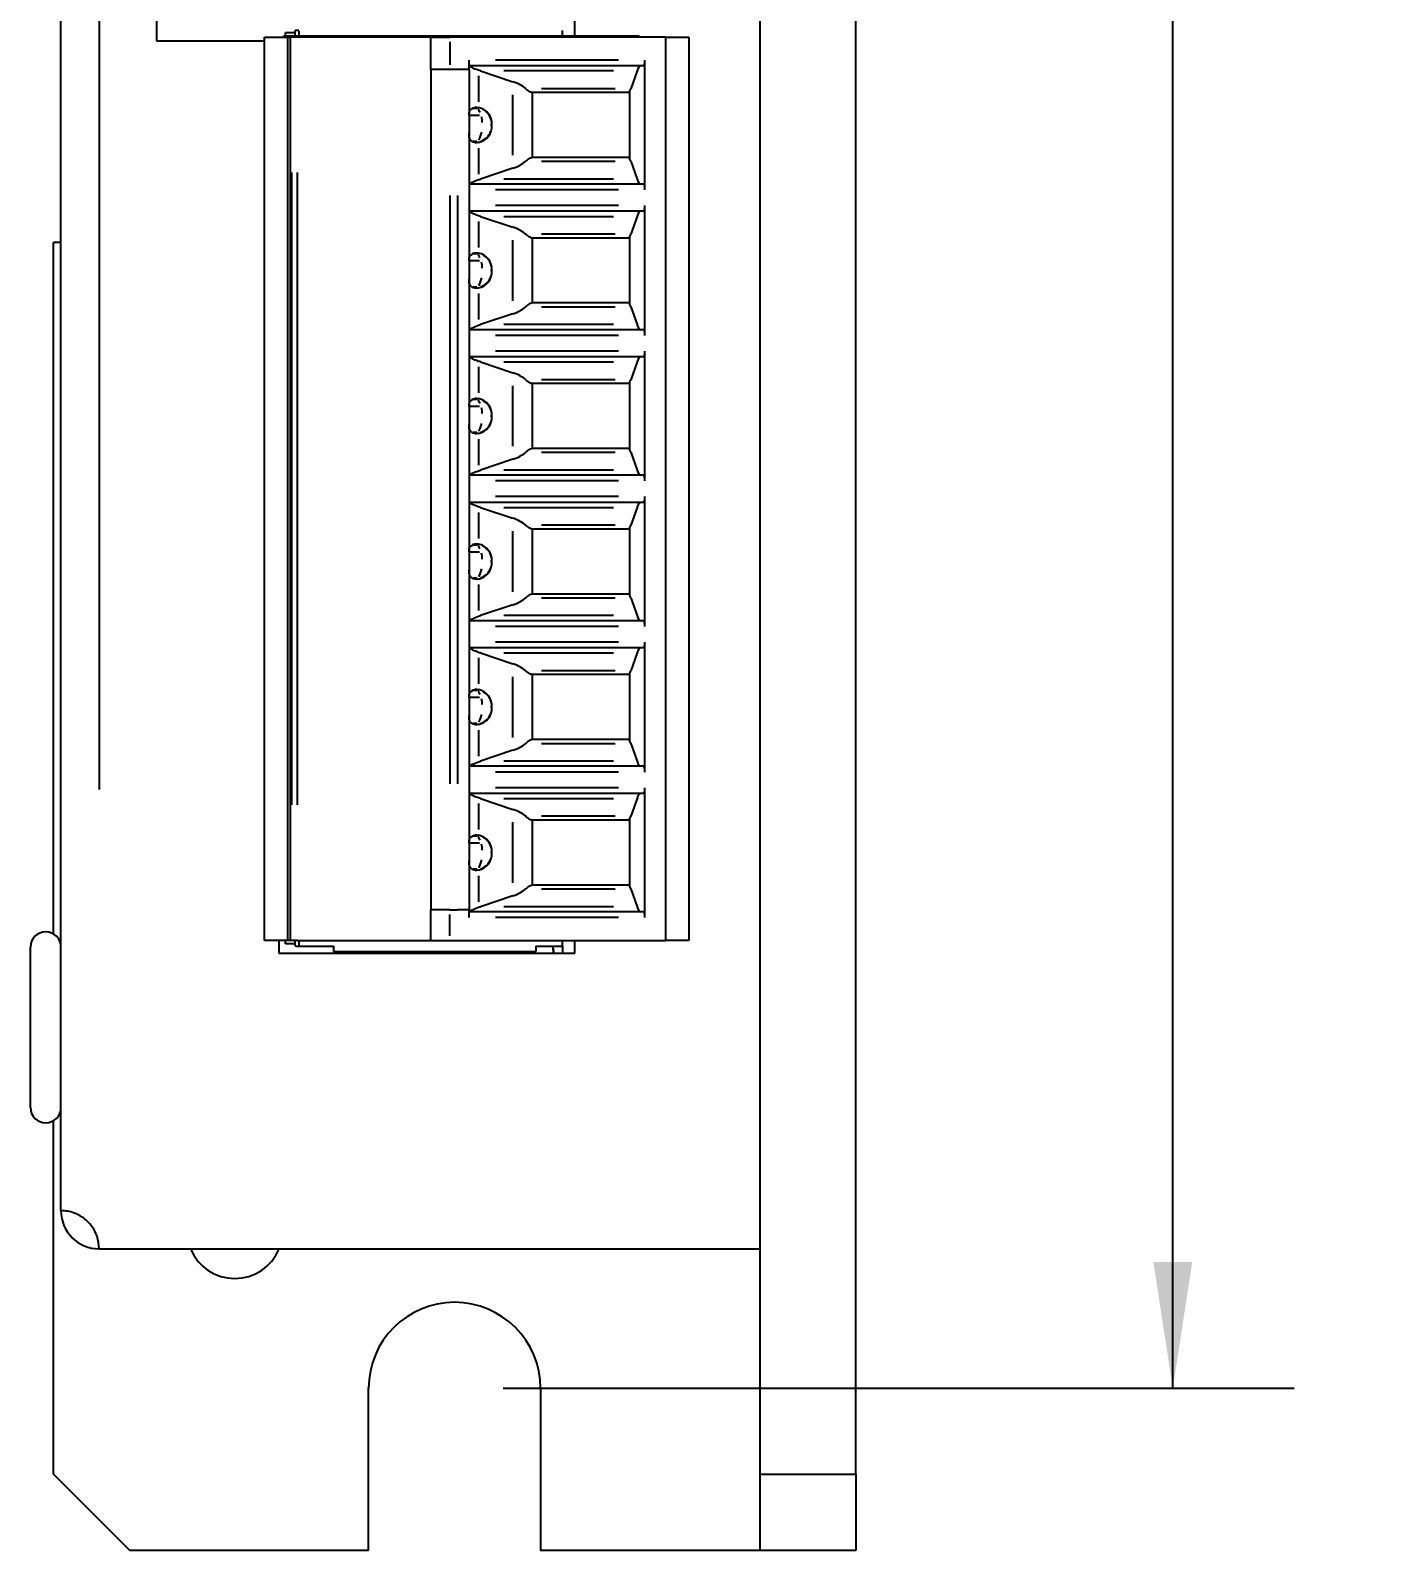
# Model space of a CAD drawing. Header units: millimetres. Extents: x 178 to 477, y 157 to 385.
# Drawn here: x 189.1 to 260, y 157.2 to 236.8 of the extents above; entities that cross this region are included whole.
import ezdxf

# ---------------------------------------------------------------- set-up
doc = ezdxf.new("R2010")
doc.units = ezdxf.units.MM
doc.header["$LTSCALE"] = 2
doc.layers.add('几何体', color=7, linetype='Continuous', lineweight=25)
doc.layers.add('尺寸', color=3, linetype='Continuous')
doc.styles.add('SLDTEXTSTYLE2', font='GOTHIC.TTF', dxfattribs={"width": 0.913})
doc.dimstyles.new('SLDDIMSTYLE0', dxfattribs={"dimtxt": 6.35, "dimasz": 6.604, "dimexe": 0, "dimexo": 0.0625, "dimgap": 1.5875, "dimtad": 0, "dimtih": 1, "dimtoh": 1, "dimlfac": 0.5, "dimrnd": 1e-09, "dimzin": 4, "dimdsep": 46, "dimtxsty": 'SLDTEXTSTYLE2', "dimsah": 1, "dimcen": 0.09, "dimadec": 0, "dimazin": 1, "dimtfac": 1, "dimtofl": 0, "dimtmove": 0, "dimatfit": 3, "dimfxl": 1, "dimfrac": 2, "dimtolj": 1, "dimtzin": 12, "dimarcsym": 0})

# ---------------------------------------------------------------- blocks, each defined once
blk = doc.blocks.new('_D_4')
at = {"layer": '尺寸'}
for p, q in [((213.831, 340.713), (255.234, 340.713)), ((248.884, 340.713), (248.884, 263.219)), ((248.884, 165.713), (248.884, 253.139)), ((213.831, 165.713), (255.234, 165.713))]:
    blk.add_line(p, q, dxfattribs=at)
for points in [[(248.884, 340.713), (247.868, 334.109), (249.9, 334.109)], [(248.884, 165.713), (249.9, 172.317), (247.868, 172.317)]]:
    blk.add_solid(points, dxfattribs=at)
at = {"layer": '尺寸', "insert": (238.327, 261.25), "char_height": 6.35, "attachment_point": 1, "style": 'SLDTEXTSTYLE2'}
blk.add_mtext('87.50', dxfattribs=at)

msp = doc.modelspace()

# ---------------------------------------------------------------- linework, layer by layer
at = {"layer": '几何体'}
for p, q in [((227.291, 161.213), (227.291, 345.213)), ((232.291, 161.213), (232.291, 345.213)), ((227.291, 173.013), (227.291, 333.413)), ((190.691, 175.013), (190.691, 331.413)), ((192.691, 309.353), (192.691, 197.073)), ((195.691, 277.368), (195.691, 236.265)), ((217.591, 236.522), (217.591, 277.038)), ((201.348, 189.162), (201.348, 236.462)), ((201.348, 236.462), (202.548, 236.462)), ((202.348, 236.462), (202.348, 236.522)), ((202.348, 236.522), (203.348, 236.522)), ((202.448, 236.522), (202.448, 236.702)), ((202.448, 236.702), (202.948, 236.702)), ((202.548, 236.462), (202.548, 189.162)), ((202.548, 236.462), (202.701, 236.462)), ((202.701, 189.162), (202.701, 236.462)), ((202.751, 236.462), (202.701, 236.462)), ((203.046, 236.462), (202.751, 236.462)), ((202.948, 236.522), (202.948, 236.811)), ((210.048, 236.462), (203.046, 236.462)), ((203.146, 236.77), (203.146, 236.566)), ((203.148, 236.77), (203.148, 236.566)), ((203.348, 236.522), (219.948, 236.522)), ((203.348, 236.471), (203.348, 236.513)), ((210.048, 236.462), (211.048, 236.462)), ((210.048, 234.762), (210.048, 236.462)), ((222.348, 236.462), (211.048, 236.462)), ((216.948, 236.522), (216.948, 236.814)), ((219.948, 236.522), (220.948, 236.522)), ((219.948, 236.471), (219.948, 236.513)), ((220.948, 236.462), (220.948, 236.522)), ((222.348, 189.162), (222.348, 236.462)), ((222.348, 236.462), (223.548, 236.462)), ((223.548, 236.462), (223.548, 189.162)), ((195.691, 236.265), (201.348, 236.265)), ((211.048, 236.207), (211.048, 235.017)), ((212.048, 234.762), (212.048, 235.262)), ((221.188, 234.962), (212.048, 234.962)), ((219.868, 235.262), (213.428, 235.262)), ((221.248, 228.462), (221.248, 235.262)), ((210.048, 234.762), (210.048, 190.762)), ((211.048, 234.762), (210.048, 234.762)), ((211.448, 234.762), (211.048, 234.762)), ((212.048, 234.762), (211.448, 234.762)), ((212.048, 234.762), (212.048, 190.762)), ((212.548, 234.433), (212.548, 233.071)), ((212.645, 234.694), (214.348, 234.127)), ((219.611, 234.694), (213.874, 234.694)), ((220.84, 234.694), (220.518, 233.763)), ((214.348, 230.277), (214.348, 233.447)), ((220.448, 233.562), (215.317, 233.562)), ((215.348, 233.562), (215.348, 230.162)), ((219.693, 233.763), (215.842, 233.763)), ((220.448, 233.617), (220.448, 230.107)), ((212.462, 232.728), (212.257, 232.728)), ((212.456, 232.777), (212.494, 232.734)), ((212.599, 232.362), (212.131, 232.362)), ((213.243, 231.862), (213.172, 231.862)), ((212.462, 230.996), (212.257, 230.996)), ((212.456, 230.948), (212.494, 230.991)), ((212.548, 230.654), (212.548, 229.291)), ((220.448, 230.162), (215.317, 230.162)), ((202.751, 229.367), (202.751, 196.257)), ((203.046, 229.367), (203.046, 196.257)), ((214.348, 229.598), (212.645, 229.03)), ((215.842, 229.961), (219.693, 229.961)), ((220.518, 229.961), (220.84, 229.03)), ((221.188, 228.762), (212.048, 228.762)), ((219.868, 228.462), (213.428, 228.462)), ((219.611, 229.03), (213.874, 229.03)), ((211.048, 228.162), (211.048, 197.362)), ((211.448, 228.162), (211.448, 197.362)), ((221.188, 227.342), (212.048, 227.342)), ((212.645, 227.074), (214.348, 226.507)), ((219.868, 227.642), (213.428, 227.642)), ((213.874, 227.074), (219.611, 227.074)), ((220.84, 227.074), (220.518, 226.143)), ((221.248, 220.842), (221.248, 227.642)), ((212.548, 226.813), (212.548, 225.451)), ((219.693, 226.143), (215.842, 226.143)), ((190.291, 189.506), (190.291, 225.713)), ((190.691, 225.713), (190.291, 225.713)), ((214.348, 222.657), (214.348, 225.827)), ((220.448, 225.942), (215.317, 225.942)), ((215.348, 225.942), (215.348, 222.542)), ((220.448, 225.997), (220.448, 222.487)), ((212.599, 224.742), (212.131, 224.742)), ((212.462, 225.108), (212.257, 225.108)), ((212.456, 225.157), (212.494, 225.114)), ((213.243, 224.242), (213.172, 224.242)), ((212.462, 223.376), (212.257, 223.376)), ((212.456, 223.328), (212.494, 223.371)), ((212.548, 223.034), (212.548, 221.671)), ((220.448, 222.542), (215.317, 222.542)), ((215.842, 222.341), (219.693, 222.341)), ((220.518, 222.341), (220.84, 221.41)), ((214.348, 221.978), (212.645, 221.41)), ((219.611, 221.41), (213.874, 221.41)), ((221.188, 221.142), (212.048, 221.142)), ((219.868, 220.842), (213.428, 220.842)), ((221.188, 219.722), (212.048, 219.722)), ((219.868, 220.022), (213.428, 220.022)), ((221.248, 213.222), (221.248, 220.022)), ((212.548, 219.193), (212.548, 217.831)), ((212.645, 219.454), (214.348, 218.887)), ((213.874, 219.454), (219.611, 219.454)), ((220.84, 219.454), (220.518, 218.523)), ((214.348, 215.037), (214.348, 218.207)), ((220.448, 218.322), (215.317, 218.322)), ((215.348, 218.322), (215.348, 214.922)), ((219.693, 218.523), (215.842, 218.523)), ((220.448, 218.377), (220.448, 214.867)), ((212.462, 217.488), (212.257, 217.488)), ((212.456, 217.537), (212.494, 217.494)), ((212.599, 217.122), (212.131, 217.122)), ((213.243, 216.622), (213.172, 216.622)), ((212.462, 215.756), (212.257, 215.756)), ((212.456, 215.708), (212.494, 215.751)), ((212.548, 215.414), (212.548, 214.051)), ((214.348, 214.358), (212.645, 213.79)), ((220.448, 214.922), (215.317, 214.922)), ((215.842, 214.721), (219.693, 214.721)), ((220.518, 214.721), (220.84, 213.79)), ((221.188, 213.522), (212.048, 213.522)), ((219.611, 213.79), (213.874, 213.79)), ((219.868, 213.222), (213.428, 213.222)), ((221.188, 212.102), (212.048, 212.102)), ((212.645, 211.834), (214.348, 211.267)), ((219.868, 212.402), (213.428, 212.402)), ((213.874, 211.834), (219.611, 211.834)), ((220.84, 211.834), (220.518, 210.903)), ((221.248, 205.602), (221.248, 212.402)), ((212.548, 211.573), (212.548, 210.211)), ((214.348, 207.417), (214.348, 210.587)), ((220.448, 210.702), (215.317, 210.702)), ((215.348, 210.702), (215.348, 207.302)), ((219.693, 210.903), (215.842, 210.903)), ((220.448, 210.757), (220.448, 207.247)), ((212.599, 209.502), (212.131, 209.502)), ((212.462, 209.868), (212.257, 209.868)), ((212.456, 209.917), (212.494, 209.874)), ((213.243, 209.002), (213.172, 209.002)), ((212.462, 208.136), (212.257, 208.136)), ((212.456, 208.088), (212.494, 208.131)), ((212.548, 207.794), (212.548, 206.431)), ((220.448, 207.302), (215.317, 207.302)), ((215.842, 207.101), (219.693, 207.101)), ((220.518, 207.101), (220.84, 206.17)), ((214.348, 206.738), (212.645, 206.17)), ((219.611, 206.17), (213.874, 206.17)), ((221.188, 205.902), (212.048, 205.902)), ((219.868, 205.602), (213.428, 205.602)), ((219.868, 204.782), (213.428, 204.782)), ((221.248, 197.982), (221.248, 204.782)), ((221.188, 204.482), (212.048, 204.482)), ((212.548, 203.953), (212.548, 202.591)), ((212.645, 204.214), (214.348, 203.647)), ((213.874, 204.214), (219.611, 204.214)), ((220.84, 204.214), (220.518, 203.283)), ((220.448, 203.082), (215.317, 203.082)), ((215.348, 203.082), (215.348, 199.682)), ((219.693, 203.283), (215.842, 203.283)), ((220.448, 203.137), (220.448, 199.627)), ((212.462, 202.248), (212.257, 202.248)), ((212.456, 202.297), (212.494, 202.254)), ((214.348, 199.797), (214.348, 202.967)), ((212.599, 201.882), (212.131, 201.882)), ((213.243, 201.382), (213.172, 201.382)), ((212.462, 200.516), (212.257, 200.516)), ((212.456, 200.468), (212.494, 200.511)), ((212.548, 200.174), (212.548, 198.811)), ((214.348, 199.118), (212.645, 198.55)), ((220.448, 199.682), (215.317, 199.682)), ((215.842, 199.481), (219.693, 199.481)), ((220.518, 199.481), (220.84, 198.55)), ((221.188, 198.282), (212.048, 198.282)), ((219.611, 198.55), (213.874, 198.55)), ((219.868, 197.982), (213.428, 197.982)), ((221.188, 196.862), (212.048, 196.862)), ((219.868, 197.162), (213.428, 197.162)), ((221.248, 190.362), (221.248, 197.162)), ((212.548, 196.333), (212.548, 194.971)), ((212.645, 196.594), (214.348, 196.027)), ((213.874, 196.594), (219.611, 196.594)), ((220.84, 196.594), (220.518, 195.663)), ((214.348, 192.177), (214.348, 195.347)), ((220.448, 195.462), (215.317, 195.462)), ((215.348, 195.462), (215.348, 192.062)), ((219.693, 195.663), (215.842, 195.663)), ((220.448, 195.517), (220.448, 192.007)), ((212.599, 194.262), (212.131, 194.262)), ((212.462, 194.628), (212.257, 194.628)), ((212.456, 194.677), (212.494, 194.634)), ((213.243, 193.762), (213.172, 193.762)), ((212.462, 192.896), (212.257, 192.896)), ((212.456, 192.848), (212.494, 192.891)), ((212.548, 192.554), (212.548, 191.191)), ((220.448, 192.062), (215.317, 192.062)), ((215.842, 191.861), (219.693, 191.861)), ((220.518, 191.861), (220.84, 190.93)), ((214.348, 191.498), (212.645, 190.93)), ((211.048, 190.762), (210.048, 190.762)), ((210.048, 189.162), (210.048, 190.762)), ((211.048, 190.762), (211.448, 190.762)), ((211.048, 189.402), (211.048, 190.522)), ((212.048, 190.762), (211.448, 190.762)), ((212.048, 190.362), (212.048, 190.762)), ((221.188, 190.662), (212.048, 190.662)), ((219.868, 190.362), (213.428, 190.362)), ((219.611, 190.93), (213.874, 190.93)), ((189.091, 180.413), (189.091, 188.813)), ((202.548, 189.162), (201.348, 189.162)), ((202.091, 189.162), (202.091, 188.494)), ((202.448, 188.982), (202.448, 189.162)), ((202.948, 188.982), (202.448, 188.982)), ((202.701, 189.162), (202.548, 189.162)), ((202.751, 189.162), (202.701, 189.162)), ((203.046, 189.162), (202.751, 189.162)), ((202.948, 188.874), (202.948, 189.162)), ((203.046, 189.162), (210.048, 189.162)), ((203.146, 189.119), (203.146, 188.914)), ((203.148, 189.119), (203.148, 188.914)), ((203.148, 188.871), (204.948, 188.871)), ((204.948, 188.871), (204.948, 188.592)), ((210.048, 189.162), (211.048, 189.162)), ((211.048, 189.162), (222.348, 189.162)), ((215.548, 188.871), (216.948, 188.871)), ((215.548, 188.871), (215.548, 188.592)), ((216.948, 188.871), (216.948, 189.162)), ((216.948, 188.871), (216.948, 188.494)), ((217.591, 188.494), (217.591, 189.162)), ((223.548, 189.162), (222.348, 189.162)), ((202.091, 188.494), (217.591, 188.494)), ((204.948, 188.592), (215.548, 188.592)), ((215.468, 188.509), (215.459, 188.578)), ((190.291, 161.213), (190.291, 179.72)), ((192.691, 173.013), (227.291, 173.013)), ((206.791, 157.213), (206.791, 165.713)), ((215.791, 165.713), (215.791, 157.213)), ((190.291, 161.213), (194.291, 157.213)), ((227.291, 161.213), (232.291, 161.213)), ((227.291, 157.213), (227.291, 161.213)), ((232.291, 161.213), (232.291, 157.213)), ((206.791, 157.213), (194.291, 157.213)), ((227.291, 157.213), (215.791, 157.213)), ((232.291, 157.213), (227.291, 157.213))]:
    msp.add_line(p, q, dxfattribs=at)
at = {"layer": '几何体', "flags": 128}
for points in [[(216.426, 188.871), (216.453, 188.687), (216.478, 188.494)], [(216.478, 188.494), (216.453, 188.687), (216.426, 188.871)]]:
    msp.add_lwpolyline(points, dxfattribs=at)
at = {"layer": '几何体'}
for centre, radius, start, end in [((211.886, 232.214), 0.8, 22.59526, 37.00397), ((212.361, 231.91), 0.888, 356.89291, 77.84957), ((212.407, 231.921), 0.832, 8.95936, 62.93527), ((212.361, 231.814), 0.888, 282.15043, 3.10709), ((210.967, 231.882), 1.78, 3.56916, 13.41507), ((211.527, 231.698), 1.203, 328.70861, 349.52045), ((212.447, 231.77), 0.781, 285.91208, 342.15681), ((211.886, 224.594), 0.8, 22.59526, 37.00397), ((212.361, 224.29), 0.888, 356.89291, 77.84957), ((210.967, 224.262), 1.78, 3.56916, 13.41507), ((212.407, 224.301), 0.832, 8.95936, 62.93527), ((212.361, 224.194), 0.888, 282.15043, 3.10709), ((211.527, 224.078), 1.203, 328.70861, 349.52045), ((212.447, 224.15), 0.781, 285.91208, 342.15681), ((211.886, 216.974), 0.8, 22.59526, 37.00397), ((212.361, 216.67), 0.888, 356.89291, 77.84957), ((212.407, 216.681), 0.832, 8.95936, 62.93527), ((212.361, 216.574), 0.888, 282.15043, 3.10709), ((210.967, 216.642), 1.78, 3.56916, 13.41507), ((211.527, 216.458), 1.203, 328.70861, 349.52045), ((212.447, 216.53), 0.781, 285.91208, 342.15681), ((211.886, 209.354), 0.8, 22.59526, 37.00397), ((212.361, 209.05), 0.888, 356.89291, 77.84957), ((210.967, 209.022), 1.78, 3.56916, 13.41507), ((212.407, 209.061), 0.832, 8.95936, 62.93527), ((212.361, 208.954), 0.888, 282.15043, 3.10709), ((211.527, 208.838), 1.203, 328.70861, 349.52045), ((212.447, 208.91), 0.781, 285.91208, 342.15681), ((211.886, 201.734), 0.8, 22.59526, 37.00397), ((212.361, 201.43), 0.888, 356.89291, 77.84957), ((210.967, 201.402), 1.78, 3.56916, 13.41507), ((212.407, 201.441), 0.832, 8.95936, 62.93527), ((212.361, 201.334), 0.888, 282.15043, 3.10709), ((211.527, 201.218), 1.203, 328.70861, 349.52045), ((212.447, 201.29), 0.781, 285.91208, 342.15681), ((211.886, 194.114), 0.8, 22.59526, 37.00397), ((212.361, 193.81), 0.888, 356.89291, 77.84957), ((212.407, 193.821), 0.832, 8.95936, 62.93527), ((212.361, 193.714), 0.888, 282.15043, 3.10709), ((212.447, 193.67), 0.781, 285.91208, 342.15681), ((210.967, 193.782), 1.78, 3.56916, 13.41507), ((211.527, 193.598), 1.203, 328.70861, 349.52045), ((189.891, 188.813), 0.8, 0, 180), ((189.891, 180.413), 0.8, 180, 0), ((192.691, 175.013), 2, 180, 270), ((199.791, 173.963), 2.5, 202.33368, 337.66632), ((211.291, 165.713), 4.5, 0, 180)]:
    msp.add_arc(centre, radius, start, end, dxfattribs=at)
for centre, major_axis, ratio, start_param, end_param in [((203.148, 236.811), (0.2, 0), 0.017455, 1.583318, 3.141593), ((203.148, 236.811), (0.2, 0), 0.017455, 1.570796, 1.583318), ((221.04, 232.962), (0, 2), 0.2, 0, 0.523599), ((221.188, 235.262), (0, 0.3), 0.2, 3.141593, 4.712389), ((210.913, 232.962), (3.464, 0), 0.57735, 1.047198, 1.079131), ((213.348, 233.127), (2, 0), 0.57735, 0.584028, 1.047198), ((220.368, 235.062), (0, 1.5), 0.2, 3.412856, 3.665191), ((213.048, 232.209), (0.986, -0.368), 0.451416, 2.37686, 2.712159), ((213.048, 231.516), (0.986, 0.368), 0.451416, 3.571027, 3.906325), ((220.368, 228.662), (0, 1.5), 0.2, 5.759587, 6.011922), ((213.348, 230.598), (2, 0), 0.57735, 5.235988, 5.699158), ((210.913, 230.762), (3.464, 0), 0.57735, 5.204054, 5.235988), ((221.04, 230.762), (0, 2), 0.2, 2.617994, 3.141593), ((221.188, 228.462), (0, 0.3), 0.2, 4.712389, 6.283185), ((210.913, 225.342), (3.464, 0), 0.57735, 1.047198, 1.079131), ((221.04, 225.342), (0, 2), 0.2, 0, 0.523599), ((221.188, 227.642), (0, 0.3), 0.2, 3.141593, 4.712389), ((213.348, 225.507), (2, 0), 0.57735, 0.584028, 1.047198), ((220.368, 227.442), (0, 1.5), 0.2, 3.412856, 3.665191), ((213.048, 224.589), (0.986, -0.368), 0.451416, 2.37686, 2.712159), ((213.048, 223.896), (0.986, 0.368), 0.451416, 3.571027, 3.906325), ((213.348, 222.978), (2, 0), 0.57735, 5.235988, 5.699158), ((220.368, 221.042), (0, 1.5), 0.2, 5.759587, 6.011922), ((210.913, 223.142), (3.464, 0), 0.57735, 5.204054, 5.235988), ((221.04, 223.142), (0, 2), 0.2, 2.617994, 3.141593), ((221.188, 220.842), (0, 0.3), 0.2, 4.712389, 6.283185), ((221.04, 217.722), (0, 2), 0.2, 0, 0.523599), ((221.188, 220.022), (0, 0.3), 0.2, 3.141593, 4.712389), ((210.913, 217.722), (3.464, 0), 0.57735, 1.047198, 1.079131), ((213.348, 217.887), (2, 0), 0.57735, 0.584028, 1.047198), ((220.368, 219.822), (0, 1.5), 0.2, 3.412856, 3.665191), ((213.048, 216.969), (0.986, -0.368), 0.451416, 2.37686, 2.712159), ((213.048, 216.276), (0.986, 0.368), 0.451416, 3.571027, 3.906325), ((213.348, 215.358), (2, 0), 0.57735, 5.235988, 5.699158), ((220.368, 213.422), (0, 1.5), 0.2, 5.759587, 6.011922), ((210.913, 215.522), (3.464, 0), 0.57735, 5.204054, 5.235988), ((221.04, 215.522), (0, 2), 0.2, 2.617994, 3.141593), ((221.188, 213.222), (0, 0.3), 0.2, 4.712389, 6.283185), ((210.913, 210.102), (3.464, 0), 0.57735, 1.047198, 1.079131), ((221.04, 210.102), (0, 2), 0.2, 0, 0.523599), ((221.188, 212.402), (0, 0.3), 0.2, 3.141593, 4.712389), ((213.348, 210.267), (2, 0), 0.57735, 0.584028, 1.047198), ((220.368, 212.202), (0, 1.5), 0.2, 3.412856, 3.665191), ((213.048, 209.349), (0.986, -0.368), 0.451416, 2.37686, 2.712159), ((213.048, 208.656), (0.986, 0.368), 0.451416, 3.571027, 3.906325), ((213.348, 207.738), (2, 0), 0.57735, 5.235988, 5.699158), ((220.368, 205.802), (0, 1.5), 0.2, 5.759587, 6.011922), ((210.913, 207.902), (3.464, 0), 0.57735, 5.204054, 5.235988), ((221.04, 207.902), (0, 2), 0.2, 2.617994, 3.141593), ((221.188, 205.602), (0, 0.3), 0.2, 4.712389, 6.283185), ((221.188, 204.782), (0, 0.3), 0.2, 3.141593, 4.712389), ((210.913, 202.482), (3.464, 0), 0.57735, 1.047198, 1.079131), ((221.04, 202.482), (0, 2), 0.2, 0, 0.523599), ((213.348, 202.647), (2, 0), 0.57735, 0.584028, 1.047198), ((220.368, 204.582), (0, 1.5), 0.2, 3.412856, 3.665191), ((213.048, 201.729), (0.986, -0.368), 0.451416, 2.37686, 2.712159), ((213.048, 201.036), (0.986, 0.368), 0.451416, 3.571027, 3.906325), ((213.348, 200.118), (2, 0), 0.57735, 5.235988, 5.699158), ((220.368, 198.182), (0, 1.5), 0.2, 5.759587, 6.011922), ((210.913, 200.282), (3.464, 0), 0.57735, 5.204054, 5.235988), ((221.04, 200.282), (0, 2), 0.2, 2.617994, 3.141593), ((221.188, 197.982), (0, 0.3), 0.2, 4.712389, 6.283185), ((210.913, 194.862), (3.464, 0), 0.57735, 1.047198, 1.079131), ((221.04, 194.862), (0, 2), 0.2, 0, 0.523599), ((221.188, 197.162), (0, 0.3), 0.2, 3.141593, 4.712389), ((213.348, 195.027), (2, 0), 0.57735, 0.584028, 1.047198), ((220.368, 196.962), (0, 1.5), 0.2, 3.412856, 3.665191), ((213.048, 194.109), (0.986, -0.368), 0.451416, 2.37686, 2.712159), ((213.048, 193.416), (0.986, 0.368), 0.451416, 3.571027, 3.906325), ((213.348, 192.498), (2, 0), 0.57735, 5.235988, 5.699158), ((220.368, 190.562), (0, 1.5), 0.2, 5.759587, 6.011922), ((210.913, 192.662), (3.464, 0), 0.57735, 5.204054, 5.235988), ((221.04, 192.662), (0, 2), 0.2, 2.617994, 3.141593), ((221.188, 190.362), (0, 0.3), 0.2, 4.712389, 6.283185)]:
    msp.add_ellipse(centre, major_axis=major_axis, ratio=ratio, start_param=start_param, end_param=end_param, dxfattribs=at)
for points, knots in [([(212.548, 234.725), (212.469, 234.753), (212.311, 234.809), (212.106, 234.915), (212.07, 234.943), (212.048, 234.961)], [0, 0, 0, 0, 0.280895, 0.561815, 1, 1, 1, 1]), ([(215.317, 233.562), (215.279, 233.575), (215.211, 233.599), (215.076, 233.713), (215.017, 233.763)], [0, 0, 0, 0, 0.559165, 1, 1, 1, 1]), ([(212.049, 232.362), (212.056, 232.459), (212.067, 232.631), (212.174, 232.699), (212.221, 232.728)], [0, 0, 0, 0, 0.558903, 1, 1, 1, 1]), ([(212.452, 232.782), (212.462, 232.783), (212.48, 232.784), (212.505, 232.783), (212.526, 232.782), (212.541, 232.78), (212.548, 232.779)], [0, 0, 0, 0, 0.339871, 0.559933, 0.779983, 1, 1, 1, 1]), ([(212.221, 230.996), (212.186, 231.017), (212.117, 231.058), (212.055, 231.187), (212.051, 231.336), (212.048, 231.426)], [0, 0, 0, 0, 0.280584, 0.561072, 1, 1, 1, 1]), ([(212.548, 230.946), (212.537, 230.944), (212.518, 230.942), (212.493, 230.941), (212.472, 230.941), (212.458, 230.942), (212.452, 230.942)], [0, 0, 0, 0, 0.34002, 0.560051, 0.780045, 1, 1, 1, 1]), ([(215.017, 229.961), (215.091, 230.024), (215.225, 230.136), (215.289, 230.154), (215.317, 230.162)], [0, 0, 0, 0, 0.559784, 1, 1, 1, 1]), ([(212.048, 228.764), (212.057, 228.772), (212.076, 228.789), (212.23, 228.879), (212.428, 228.954), (212.548, 228.999)], [0, 0, 0, 0, 0.280372, 0.560943, 1, 1, 1, 1]), ([(212.548, 227.105), (212.469, 227.133), (212.311, 227.189), (212.106, 227.295), (212.07, 227.323), (212.048, 227.341)], [0, 0, 0, 0, 0.280895, 0.561815, 1, 1, 1, 1]), ([(215.317, 225.942), (215.279, 225.955), (215.211, 225.979), (215.076, 226.093), (215.017, 226.143)], [0, 0, 0, 0, 0.559165, 1, 1, 1, 1]), ([(212.049, 224.742), (212.056, 224.839), (212.067, 225.011), (212.174, 225.079), (212.221, 225.108)], [0, 0, 0, 0, 0.558903, 1, 1, 1, 1]), ([(212.452, 225.162), (212.462, 225.163), (212.48, 225.164), (212.505, 225.163), (212.526, 225.162), (212.541, 225.16), (212.548, 225.159)], [0, 0, 0, 0, 0.339871, 0.559933, 0.779983, 1, 1, 1, 1]), ([(212.221, 223.376), (212.186, 223.397), (212.117, 223.438), (212.055, 223.567), (212.051, 223.716), (212.048, 223.806)], [0, 0, 0, 0, 0.280584, 0.561072, 1, 1, 1, 1]), ([(212.548, 223.326), (212.537, 223.324), (212.518, 223.322), (212.493, 223.321), (212.472, 223.321), (212.458, 223.322), (212.452, 223.322)], [0, 0, 0, 0, 0.34002, 0.560051, 0.780045, 1, 1, 1, 1]), ([(215.017, 222.341), (215.091, 222.404), (215.225, 222.516), (215.289, 222.534), (215.317, 222.542)], [0, 0, 0, 0, 0.559784, 1, 1, 1, 1]), ([(212.048, 221.144), (212.057, 221.152), (212.076, 221.169), (212.23, 221.259), (212.428, 221.334), (212.548, 221.379)], [0, 0, 0, 0, 0.280372, 0.560943, 1, 1, 1, 1]), ([(212.548, 219.485), (212.469, 219.513), (212.311, 219.569), (212.106, 219.675), (212.07, 219.703), (212.048, 219.721)], [0, 0, 0, 0, 0.280895, 0.561815, 1, 1, 1, 1]), ([(215.317, 218.322), (215.279, 218.335), (215.211, 218.359), (215.076, 218.473), (215.017, 218.523)], [0, 0, 0, 0, 0.559165, 1, 1, 1, 1]), ([(212.049, 217.122), (212.056, 217.219), (212.067, 217.391), (212.174, 217.459), (212.221, 217.488)], [0, 0, 0, 0, 0.5589028, 1, 1, 1, 1]), ([(212.452, 217.542), (212.462, 217.543), (212.48, 217.544), (212.505, 217.543), (212.526, 217.542), (212.541, 217.54), (212.548, 217.539)], [0, 0, 0, 0, 0.3398714, 0.5599332, 0.7799833, 1, 1, 1, 1]), ([(212.221, 215.756), (212.186, 215.777), (212.117, 215.818), (212.055, 215.947), (212.051, 216.096), (212.048, 216.186)], [0, 0, 0, 0, 0.280584, 0.561072, 1, 1, 1, 1]), ([(212.548, 215.706), (212.537, 215.704), (212.518, 215.702), (212.493, 215.701), (212.472, 215.701), (212.458, 215.702), (212.452, 215.702)], [0, 0, 0, 0, 0.34002, 0.560051, 0.780045, 1, 1, 1, 1]), ([(215.017, 214.721), (215.091, 214.784), (215.225, 214.896), (215.289, 214.914), (215.317, 214.922)], [0, 0, 0, 0, 0.5597842, 1, 1, 1, 1]), ([(212.048, 213.524), (212.057, 213.532), (212.076, 213.549), (212.23, 213.639), (212.428, 213.714), (212.548, 213.759)], [0, 0, 0, 0, 0.280372, 0.560943, 1, 1, 1, 1]), ([(212.548, 211.865), (212.469, 211.893), (212.311, 211.949), (212.106, 212.055), (212.07, 212.083), (212.048, 212.101)], [0, 0, 0, 0, 0.2808952, 0.5618152, 1, 1, 1, 1]), ([(215.317, 210.702), (215.279, 210.715), (215.211, 210.739), (215.076, 210.853), (215.017, 210.903)], [0, 0, 0, 0, 0.559165, 1, 1, 1, 1]), ([(212.049, 209.502), (212.056, 209.599), (212.067, 209.771), (212.174, 209.839), (212.221, 209.868)], [0, 0, 0, 0, 0.5589028, 1, 1, 1, 1]), ([(212.452, 209.922), (212.462, 209.923), (212.48, 209.924), (212.505, 209.923), (212.526, 209.922), (212.541, 209.92), (212.548, 209.919)], [0, 0, 0, 0, 0.339871, 0.559933, 0.779983, 1, 1, 1, 1]), ([(212.221, 208.136), (212.186, 208.157), (212.117, 208.198), (212.055, 208.327), (212.051, 208.476), (212.048, 208.566)], [0, 0, 0, 0, 0.2805842, 0.5610715, 1, 1, 1, 1]), ([(212.548, 208.086), (212.537, 208.084), (212.518, 208.082), (212.493, 208.081), (212.472, 208.081), (212.458, 208.082), (212.452, 208.082)], [0, 0, 0, 0, 0.34002, 0.560051, 0.780045, 1, 1, 1, 1]), ([(215.017, 207.101), (215.091, 207.164), (215.225, 207.276), (215.289, 207.294), (215.317, 207.302)], [0, 0, 0, 0, 0.5597842, 1, 1, 1, 1]), ([(212.048, 205.904), (212.057, 205.912), (212.076, 205.929), (212.23, 206.019), (212.428, 206.094), (212.548, 206.139)], [0, 0, 0, 0, 0.280372, 0.560943, 1, 1, 1, 1]), ([(212.548, 204.245), (212.469, 204.273), (212.311, 204.329), (212.106, 204.435), (212.07, 204.463), (212.048, 204.481)], [0, 0, 0, 0, 0.2808952, 0.5618152, 1, 1, 1, 1]), ([(215.317, 203.082), (215.279, 203.095), (215.211, 203.119), (215.076, 203.233), (215.017, 203.283)], [0, 0, 0, 0, 0.5591646, 1, 1, 1, 1]), ([(212.049, 201.882), (212.056, 201.979), (212.067, 202.151), (212.174, 202.219), (212.221, 202.248)], [0, 0, 0, 0, 0.5589028, 1, 1, 1, 1]), ([(212.452, 202.302), (212.462, 202.303), (212.48, 202.304), (212.505, 202.303), (212.526, 202.302), (212.541, 202.3), (212.548, 202.299)], [0, 0, 0, 0, 0.339871, 0.559933, 0.779983, 1, 1, 1, 1]), ([(212.221, 200.516), (212.186, 200.537), (212.117, 200.578), (212.055, 200.707), (212.051, 200.856), (212.048, 200.946)], [0, 0, 0, 0, 0.2805842, 0.5610715, 1, 1, 1, 1]), ([(212.548, 200.466), (212.537, 200.464), (212.518, 200.462), (212.493, 200.461), (212.472, 200.461), (212.458, 200.462), (212.452, 200.462)], [0, 0, 0, 0, 0.34002, 0.560051, 0.780045, 1, 1, 1, 1]), ([(215.017, 199.481), (215.091, 199.544), (215.225, 199.656), (215.289, 199.674), (215.317, 199.682)], [0, 0, 0, 0, 0.559784, 1, 1, 1, 1]), ([(212.048, 198.284), (212.057, 198.292), (212.076, 198.309), (212.23, 198.399), (212.428, 198.474), (212.548, 198.519)], [0, 0, 0, 0, 0.280372, 0.560943, 1, 1, 1, 1]), ([(212.548, 196.625), (212.469, 196.653), (212.311, 196.709), (212.106, 196.815), (212.07, 196.843), (212.048, 196.861)], [0, 0, 0, 0, 0.280895, 0.561815, 1, 1, 1, 1]), ([(215.317, 195.462), (215.279, 195.475), (215.211, 195.499), (215.076, 195.613), (215.017, 195.663)], [0, 0, 0, 0, 0.5591646, 1, 1, 1, 1]), ([(212.049, 194.262), (212.056, 194.359), (212.067, 194.531), (212.174, 194.599), (212.221, 194.628)], [0, 0, 0, 0, 0.558903, 1, 1, 1, 1]), ([(212.452, 194.682), (212.462, 194.683), (212.48, 194.684), (212.505, 194.683), (212.526, 194.682), (212.541, 194.68), (212.548, 194.679)], [0, 0, 0, 0, 0.3398714, 0.5599332, 0.7799833, 1, 1, 1, 1]), ([(212.221, 192.896), (212.186, 192.917), (212.117, 192.958), (212.055, 193.087), (212.051, 193.236), (212.048, 193.326)], [0, 0, 0, 0, 0.2805842, 0.5610715, 1, 1, 1, 1]), ([(212.548, 192.846), (212.537, 192.844), (212.518, 192.842), (212.493, 192.841), (212.472, 192.841), (212.458, 192.842), (212.452, 192.842)], [0, 0, 0, 0, 0.34002, 0.560051, 0.780045, 1, 1, 1, 1]), ([(215.017, 191.861), (215.091, 191.924), (215.225, 192.036), (215.289, 192.054), (215.317, 192.062)], [0, 0, 0, 0, 0.559784, 1, 1, 1, 1]), ([(212.048, 190.664), (212.057, 190.672), (212.076, 190.689), (212.23, 190.779), (212.428, 190.854), (212.548, 190.899)], [0, 0, 0, 0, 0.280372, 0.560943, 1, 1, 1, 1]), ([(202.948, 188.874), (202.952, 188.874), (202.959, 188.873), (203.012, 188.871), (203.077, 188.871), (203.123, 188.871), (203.146, 188.871)], [0, 0, 0, 0, 0.279628, 0.559252, 0.779628, 1, 1, 1, 1]), ([(203.146, 188.871), (203.146, 188.871), (203.147, 188.871), (203.148, 188.871), (203.148, 188.871)], [0, 0, 0, 0, 0.559994, 1, 1, 1, 1]), ([(192.691, 173.013), (192.669, 173.236), (192.626, 173.682), (192.291, 174.269), (191.835, 174.686), (191.379, 174.907), (191.014, 174.996), (190.747, 175.015), (190.71, 175.014), (190.691, 175.013)], [0, 0, 0, 0, 0.156883, 0.313934, 0.464527, 0.594628, 0.717351, 0.852298, 1, 1, 1, 1])]:
    msp.add_open_spline(points, degree=3, knots=knots, dxfattribs=at)

# ---------------------------------------------------------------- dimensions: what is measured, and where the dimension line sits
at = {"layer": '尺寸'}
dim = msp.add_linear_dim(base=(248.884, 165.713), p1=(211.291, 340.713), p2=(211.291, 165.713), angle=90, dimstyle='SLDDIMSTYLE0', dxfattribs=at)
dim.commit()
dim.dimension.update_dxf_attribs({"geometry": '_D_4', "text_midpoint": (248.884, 258.179), "dimtype": 160})

doc.saveas('drawing.dxf')
